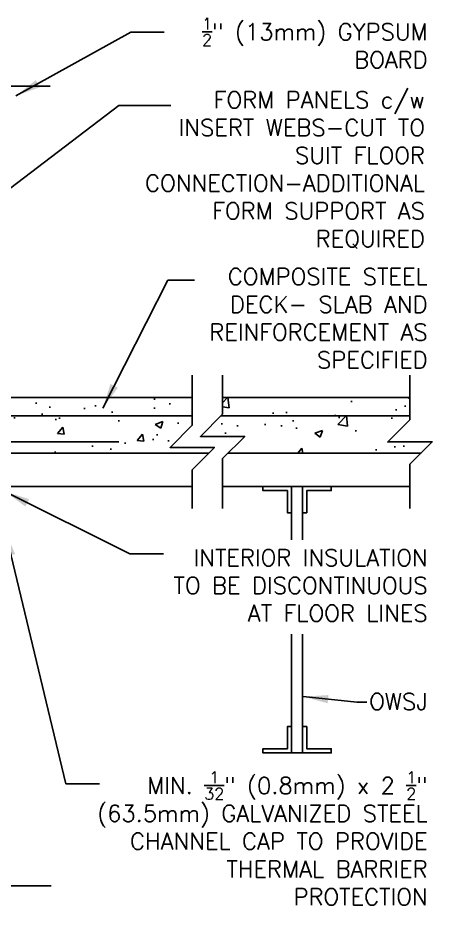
# Model space of a CAD drawing. Header units: inches. Extents: x 433.6 to 489.4, y 108.8 to 173.5.
# Drawn here: x 470.7 to 489.35, y 133.42 to 173.49 of the extents above; entities that cross this region are included whole.
import ezdxf

# ---------------------------------------------------------------- set-up
doc = ezdxf.new("R2010")
doc.units = ezdxf.units.IN
doc.header["$LTSCALE"] = 0.5
doc.header["$MEASUREMENT"] = 0
for name, color, linetype in [('HATCH', 12, 'Continuous'), ('line25', 2, 'Continuous'), ('LINE3', 3, 'Continuous'), ('LINE9', 9, 'Continuous'), ('TEXT', 4, 'Continuous')]:
    doc.layers.add(name, color=color, linetype=linetype)
doc.styles.add('DIM', font='romans.shx', dxfattribs={"width": 0.7})
doc.styles.add('ROMANS', font='romans.shx', dxfattribs={"height": 0.75})
doc.styles.get("Standard").update_dxf_attribs({"font": 'romans.shx', "height": 0.75})
doc.linetypes.add('STEEL', pattern='A,0.5,-0.2,["X",Standard,S=0.1,R=0,X=-0.1,Y=-0.05],-0.1', length=0.8)
doc.dimstyles.new('ext_12', dxfattribs={"dimscale": 12, "dimtxt": 0.09375, "dimasz": 0.09375, "dimexe": 0.09375, "dimexo": 0.0625, "dimgap": 0.0625, "dimtad": 1, "dimdec": 1, "dimzin": 3, "dimdsep": 46, "dimlunit": 4, "dimtxsty": 'DIM', "dimcen": 0.09, "dimdle": 0.09375, "dimclrt": 4, "dimadec": 0, "dimazin": 0, "dimtfac": 1, "dimtdec": 1, "dimtmove": 2, "dimatfit": 3, "dimfxl": 1, "dimfrac": 2, "dimtolj": 1, "dimtzin": 0, "dimarcsym": 0})

msp = doc.modelspace()

# ---------------------------------------------------------------- hatches: boundary and pattern name
at = {"layer": 'HATCH'}
h = msp.add_hatch(dxfattribs=at)
h.set_pattern_fill('AR-CONC', color=256, scale=0.5)
h.set_pattern_definition([(50, (0, 0), (3.586301, -0.31376), [0.375, -4.125]), (355, (0, 0), (-0.693757, 3.76096), [0.3, -3.3]), (100.45144, (0.299, -0.026), (2.892544, 3.4472), [0.3187, -3.50571]), (46.1842, (0, 1), (5.336207, -0.827596), [0.5625, -6.1875]), (96.6356, (0.4447, 0.931), (4.67331, 4.870593), [0.47805, -5.25857]), (351.1842, (0, 1), (4.67331, 4.870593), [0.45, -4.95]), (21, (0.5, 0.75), (2.984535, -2.013094), [0.375, -4.125]), (326, (0.5, 0.75), (1.216577, 3.62575), [0.3, -3.3]), (71.45144, (0.7487, 0.5822), (4.201112, 1.612656), [0.3187, -3.50571]), (37.5, (0, 0), (0.0607993, 1.6644693), [0, -3.26, 0, -3.35, 0, -3.3125]), (7.5, (0, 0), (1.3153477, 1.9720586), [0, -1.91, 0, -3.185, 0, -1.2625]), (327.5, (-1.115, 0), (2.6691122, -0.1127744), [0, -1.25, 0, -3.9, 0, -5.175]), (317.5, (-1.615, 0), (2.915931, 0.500525), [0, -1.625, 0, -2.59, 0, -3.675])])
h.paths.add_polyline_path([(464.694, 153.903), (464.944, 153.903, -0.414214), (465.194, 153.653), (465.194, 152.653, 0.414214), (465.444, 152.403), (465.508, 152.403), (465.508, 153.903), (479.302, 153.903), (479.552, 154.153), (477.552, 154.153), (478.552, 155.153), (478.552, 156.403), (467.124, 156.403), (467.124, 156.418, 0.513826), (466.664, 156.44, 0.520567), (466.065, 156.419, 0.520567), (465.72, 156.37, 0.520567), (465.23, 156.326, 0.447424), (465.124, 156.424, 0.447424), (465.018, 156.326, 0.520567), (464.528, 156.37, 0.520567), (464.183, 156.419, 0.520567), (463.585, 156.44, 0.513851), (463.124, 156.418, 0.500851), (463.018, 156.326, 0.520567), (462.528, 156.37, 0.520567), (462.183, 156.419, 0.520567), (461.585, 156.44, 0.513851), (461.124, 156.418, 0.513851), (460.664, 156.44, 0.520567), (460.065, 156.419, 0.520567), (459.72, 156.37, 0.520567), (459.23, 156.326, 0.520567), (458.925, 156.448, 0.132818), (458.739, 156.642, 0.362673), (458.086, 156.543, 0.520567), (457.724, 156.387, 0.520567), (457.443, 156.266, 0.520567), (456.87, 156.306, 0.520567), (456.528, 156.159, 0.520567), (456.169, 156.302, 0.135519), (455.854, 156.361), (455.854, 156.403), (444.426, 156.403), (444.426, 155.153), (445.426, 154.153), (443.426, 154.153), (443.676, 153.903), (457.47, 153.903), (457.47, 152.403), (457.534, 152.403, 0.414214), (457.784, 152.653), (457.784, 153.653, -0.414214), (458.034, 153.903), (458.284, 153.903), (458.284, 152.812, -0.281459), (458.65, 152.653, -0.520567), (459.122, 152.653, -0.520567), (459.585, 152.653, -0.520567), (459.939, 152.653, -0.520567), (460.566, 152.653, -0.520567), (461.038, 152.653, -0.520567), (461.501, 152.653, -0.520567), (461.855, 152.653, -0.520567), (462.254, 152.653, -0.520567), (462.676, 152.653, -0.520567), (463.303, 152.653, -0.520567), (463.775, 152.653, -0.520567), (464.238, 152.653, -0.520567), (464.592, 152.653, -0.108934), (464.694, 152.746)])
h.paths.add_polyline_path([(488.354, 155.403), (488.354, 155.574), (479.838, 155.574), (478.917, 154.653), (480.917, 154.653), (480.167, 153.903), (488.854, 153.903), (489.354, 154.403), (487.354, 154.403)])
h.paths.add_polyline_path([(488.354, 156.403), (479.917, 156.403), (479.917, 155.653), (479.838, 155.574), (488.354, 155.574)])
h.paths.add_polyline_path([(442.061, 154.653), (444.061, 154.653), (443.14, 155.574), (434.624, 155.574), (434.624, 155.403), (435.624, 154.403), (433.624, 154.403), (434.124, 153.903), (442.811, 153.903)])
h.paths.add_polyline_path([(443.061, 156.403), (434.624, 156.403), (434.624, 155.574), (443.14, 155.574), (443.061, 155.653)])

# ---------------------------------------------------------------- linework, layer by layer
at = {"layer": 'line25'}
for p, q in [((467.124, 156.403), (478.552, 156.403)), ((479.917, 156.403), (488.354, 156.403))]:
    msp.add_line(p, q, dxfattribs=at)
at = {"layer": 'line25', "color": 192}
for p, q in [((470.114, 152.403), (478.552, 152.403)), ((479.917, 152.403), (488.354, 152.403))]:
    msp.add_line(p, q, dxfattribs=at)
at = {"layer": 'LINE3'}
msp.add_line((475.24, 154.403), (462.975, 154.403), dxfattribs=at)
at = {"layer": 'LINE9', "linetype": 'STEEL'}
for p, q in [((465.591, 155.574), (478.552, 155.574)), ((479.838, 155.574), (488.354, 155.574))]:
    msp.add_line(p, q, dxfattribs=at)
at = {"layer": 'LINE9'}
for p, q in [((465.508, 153.903), (479.302, 153.903)), ((480.167, 153.903), (488.854, 153.903)), ((483.021, 152.403), (483.021, 150)), ((483.521, 152.403), (483.521, 150)), ((483.021, 145.755), (483.021, 140.403)), ((483.521, 145.755), (483.521, 140.403))]:
    msp.add_line(p, q, dxfattribs=at)
for points in [[(472.153, 170.418), (462.364, 170.418), (461.364, 171.418), (461.364, 169.418), (460.364, 170.418), (450.576, 170.418)], [(478.552, 151.403), (478.552, 153.153), (479.552, 154.153), (477.552, 154.153), (478.552, 155.153), (478.552, 157.403)], [(479.917, 151.403), (479.917, 153.653), (480.917, 154.653), (478.917, 154.653), (479.917, 155.653), (479.917, 157.403)], [(488.354, 151.403), (488.354, 153.403), (489.354, 154.403), (487.354, 154.403), (488.354, 155.403), (488.354, 157.403)], [(483.021, 151.215), (482.833, 151.215), (482.833, 152.215), (481.731, 152.215), (481.731, 152.403), (484.81, 152.403), (484.81, 152.215), (483.708, 152.215), (483.708, 151.215), (483.521, 151.215)], [(483.021, 141.59), (482.833, 141.59), (482.833, 140.59), (481.731, 140.59), (481.731, 140.403), (484.81, 140.403), (484.81, 140.59), (483.708, 140.59), (483.708, 141.59), (483.521, 141.59)], [(472.194, 134.418), (462.692, 134.418), (461.692, 135.418), (461.692, 133.418), (460.692, 134.418), (451.19, 134.418)]]:
    msp.add_lwpolyline(points, dxfattribs=at)

# ---------------------------------------------------------------- texts
at = {"layer": 'TEXT', "char_height": 0.75, "attachment_point": 6, "style": 'ROMANS'}
for s, insert, width in [('\\A1;{\\H0.7x;\\S1/2;}" (13mm) GYPSUM BOARD', (489.152, 172.359), 12.19083), ('FORM PANELS c/w INSERT WEBS-CUT TO SUIT FLOOR CONNECTION-ADDITIONAL FORM SUPPORT AS REQUIRED', (489.029, 166.637), 14.34197), ('\\A1;COMPOSITE STEEL DECK- SLAB AND REINFORCEMENT AS SPECIFIED', (489.152, 159.968), 13.90931), ('\\A1;INTERIOR INSULATION TO BE DISCONTINUOUS AT FLOOR LINES', (489.152, 147.942), 13.00001), ('\\A1;OWSJ', (489.152, 142.716), 12.22718), ('\\A1;MIN. {\\H0.7x;\\S1/32;}" (0.8mm) x 2 {\\H0.7x;\\S1/2;}" (63.5mm) GALVANIZED STEEL CHANNEL CAP TO PROVIDE THERMAL BARRIER PROTECTION  ', (489.152, 136.561), 16.71576)]:
    msp.add_mtext(s, dxfattribs=dict(at, insert=insert, width=width))

# ---------------------------------------------------------------- leaders
at = {"layer": 'TEXT'}
for points, override in [([(470.614, 169.979), (475.788, 172.847), (477.282, 172.847)], {"dimgap": 0.0625, "dimtad": 0}), ([(468.647, 164.528), (475.241, 169.544), (477.581, 169.544)], {"dimtad": 0}), ([(474.526, 155.926), (477.446, 161.676), (478.658, 161.676)], {"dimgap": 0.0625, "dimtad": 0}), ([(470.114, 152.165), (475.736, 149.359), (477.251, 149.359)], {"dimgap": 0.0625, "dimtad": 0}), ([(470.13, 150.403), (472.859, 139.009), (474.374, 139.009)], {"dimgap": 0.0625, "dimtad": 0}), ([(483.547, 142.939), (485.957, 142.693), (486.406, 142.693)], {"dimgap": 0.0625, "dimtad": 0})]:
    msp.add_leader(points, dimstyle='ext_12', override=override, dxfattribs=at)

doc.saveas('drawing.dxf')
